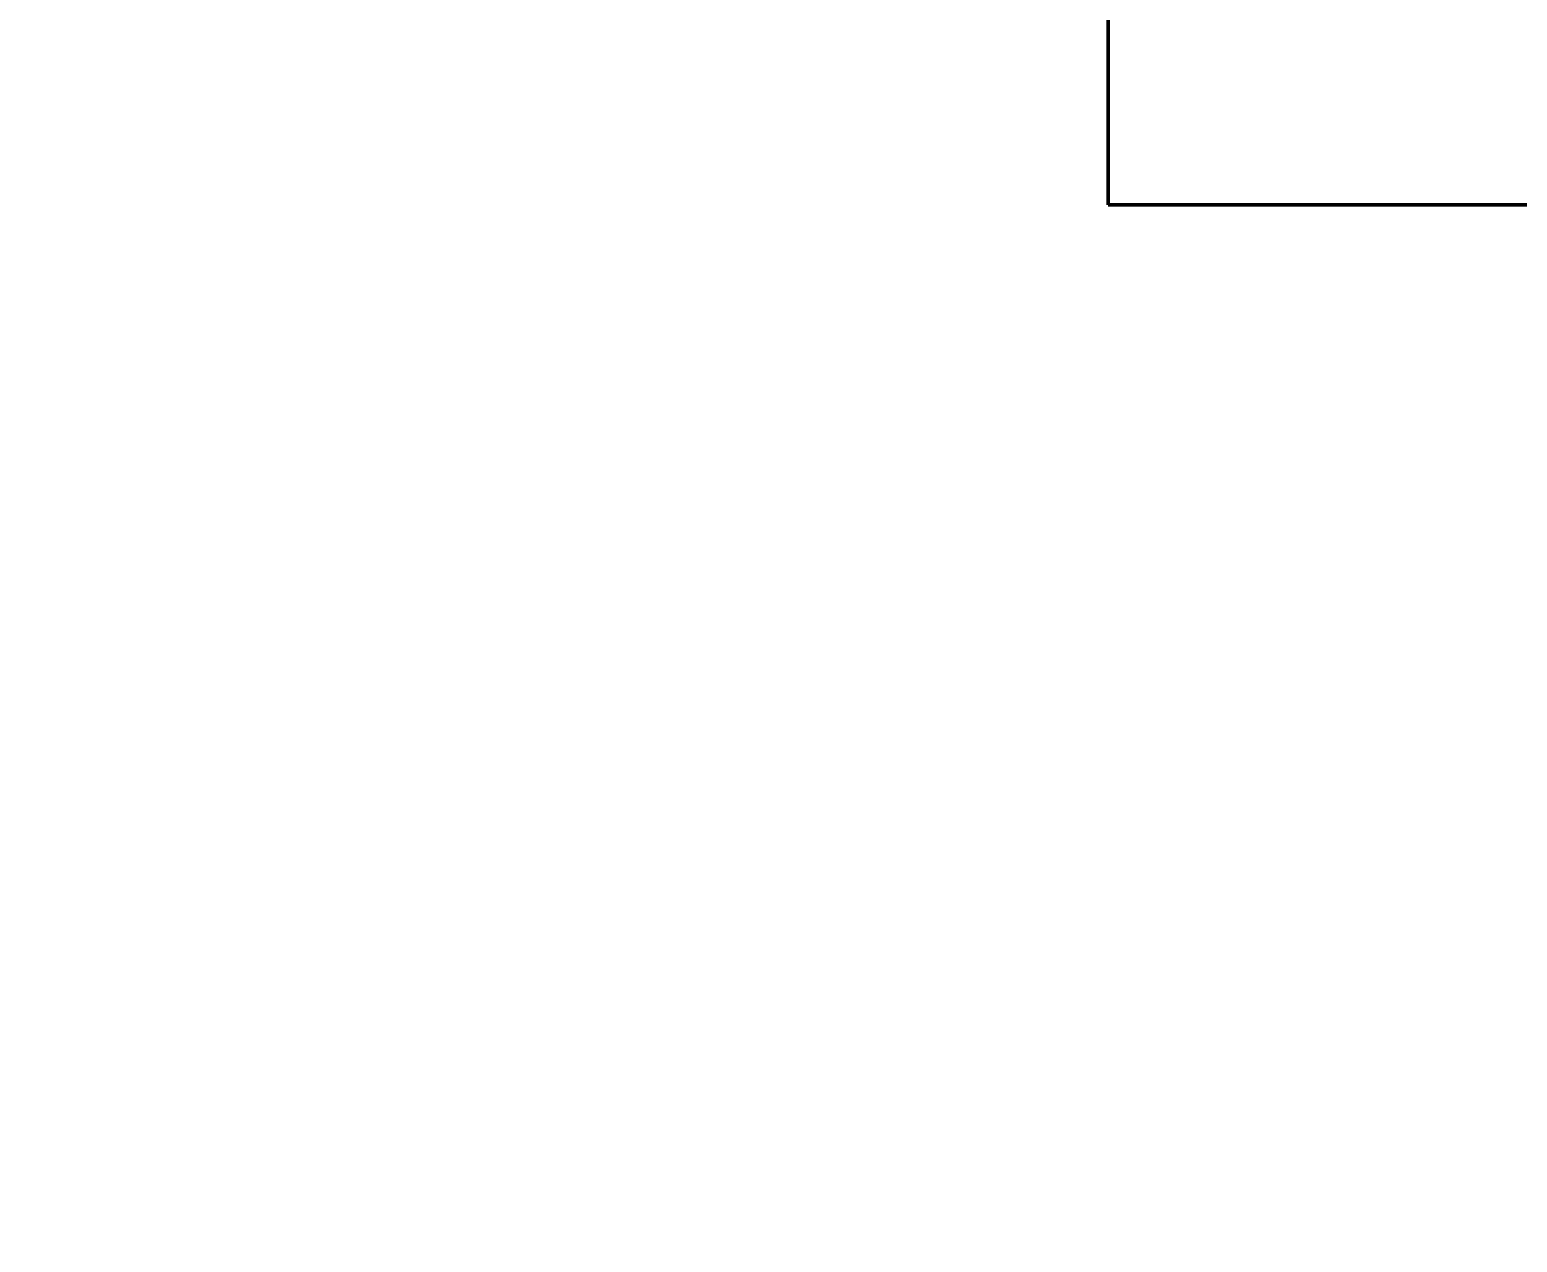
# Model space of a CAD drawing. Header units: millimetres. Extents: x -500444 to 437433, y -1435259 to 1593622.
# Drawn here: x -314640 to -305616, y -1383214 to -1375855 of the extents above; entities that cross this region are included whole.
import ezdxf

# ---------------------------------------------------------------- set-up
doc = ezdxf.new("R2010")
doc.units = ezdxf.units.MM
doc.layers.add('_Гр.ЩД-2A.4.9.I1.1', color=6, linetype='Continuous', lineweight=50)

msp = doc.modelspace()

# ---------------------------------------------------------------- linework, layer by layer
at = {"layer": '_Гр.ЩД-2A.4.9.I1.1', "ltscale": 100}
msp.add_lwpolyline([(-228471.1, -1376918.1), (-308097.3, -1376918.1), (-308097.3, -1372771.7)], dxfattribs=at)

doc.saveas('drawing.dxf')
